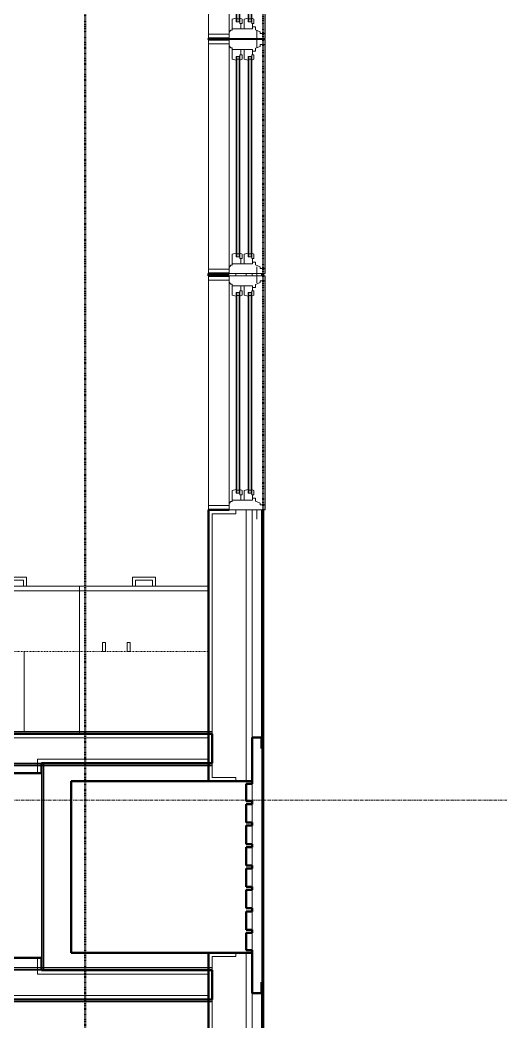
# Model space of a CAD drawing. Header units: inches. Extents: x -4235 to -464, y 9767 to 12347.
# Drawn here: x -2107.4 to -2029.2, y 11811.1 to 11974 of the extents above; entities that cross this region are included whole.
import ezdxf

# ---------------------------------------------------------------- set-up
doc = ezdxf.new("R2010")
doc.units = ezdxf.units.IN
doc.header["$MEASUREMENT"] = 0
for name, pattern in [('Dash', [0.25, 0.125, -0.125]), ('Dash 1_16_', [0.125, 0.0625, -0.0625]), ('Grid Line 1_2_', [0.875, 0.5, -0.125, 0.125, -0.125])]:
    doc.linetypes.add(name, pattern=pattern)
for name, color, linetype, lineweight in [('0-1', 170, 'Continuous', 5), ('0-2', 10, 'Continuous', 9), ('A-GENM', 5, 'Continuous', 9), ('A-GENM-5', 5, 'Continuous', 50), ('A-GLAZ-1', 151, 'Continuous', 9), ('A-GLAZ-2', 151, 'Continuous', 20), ('A-GLAZ-3', 151, 'Continuous', 50), ('A-WALL', 113, 'Continuous', 13), ('A-WALL-1', 250, 'Continuous', 50), ('A-WALL-2', 50, 'Continuous', 13), ('A-WALL-3', 10, 'Continuous', 9), ('A-WALL-4', 254, 'Continuous', 9), ('A-WALL-5', 7, 'Continuous', 9), ('A-WALL-6', 113, 'Continuous', 9), ('A-WALL-7', 113, 'Continuous', 50), ('C-PROP-LINE-1', 91, 'Dash 1_16_', 50), ('Q-CASE-1', 254, 'Continuous', 9), ('Q-CASE-2', 7, 'Continuous', 9), ('Q-CASE-3', 7, 'Dash', 9), ('Q-CASE-4', 10, 'Continuous', 9), ('S-GRID-1', 1, 'Grid Line 1_2_', 9)]:
    doc.layers.add(name, color=color, linetype=linetype, lineweight=lineweight)

# ---------------------------------------------------------------- blocks, each defined once
blk = doc.blocks.new('Basic Wall _ INT - W4BØF - _5_8 GYP - 2X4 WOOD_BATT_ - 5_8 GYP_ - ___-2694724-BACKGROUND - 3RD FLOOR')
at = {"layer": 'A-WALL-3'}
for p, q in [((-2268.22, 11858.37), (-2268.2, 11858.31)), ((-2268.2, 11858.31), (-2268.14, 11858.16)), ((-2268.13, 11858.16), (-2268.11, 11858.09)), ((-2268.06, 11857.98), (-2268.05, 11857.95)), ((-2243.94, 11858.31), (-2243.82, 11858.31)), ((-2243.82, 11858.31), (-2243.73, 11858.31)), ((-2243.73, 11858.31), (-2243.67, 11858.31)), ((-2238.78, 11857.95), (-2243.53, 11857.95)), ((-2243.52, 11858.31), (-2238.79, 11858.31)), ((-2238.63, 11858.31), (-2238.57, 11858.31)), ((-2238.57, 11858.31), (-2238.48, 11858.31)), ((-2238.48, 11858.31), (-2238.36, 11858.31)), ((-2203.03, 11858.31), (-2169.78, 11858.31)), ((-2169.78, 11858.08), (-2203.03, 11858.08)), ((-2169.78, 11857.95), (-2203.03, 11857.95)), ((-2139.89, 11858.31), (-2076.8, 11858.31)), ((-2076.8, 11858.08), (-2139.89, 11858.08)), ((-2076.8, 11857.95), (-2139.89, 11857.95)), ((-2076.8, 11858.31), (-2076.17, 11858.31)), ((-2076.17, 11857.95), (-2076.8, 11857.95)), ((-2076.17, 11858.31), (-2076.17, 11858.37)), ((-2076.17, 11858.37), (-2076.17, 11858.08)), ((-2076.17, 11858.16), (-2076.17, 11858.31)), ((-2076.17, 11858.09), (-2076.17, 11858.16)), ((-2076.17, 11858.08), (-2076.17, 11858)), ((-2076.17, 11858), (-2076.17, 11857.95)), ((-2076.17, 11857.95), (-2076.17, 11857.98))]:
    blk.add_line(p, q, dxfattribs=at)
at = {"layer": 'A-WALL-4'}
for p, q in [((-2268.2, 11858.31), (-2243.94, 11858.31)), ((-2243.53, 11857.95), (-2268.05, 11857.95)), ((-2243.94, 11858.37), (-2243.82, 11858.37)), ((-2243.82, 11858.37), (-2243.73, 11858.37)), ((-2243.73, 11858.37), (-2243.67, 11858.37)), ((-2239.42, 11858.08), (-2243.52, 11858.08)), ((-2243.51, 11858.37), (-2238.79, 11858.37)), ((-2238.78, 11858.08), (-2239.4, 11858.08)), ((-2203.03, 11857.95), (-2238.78, 11857.95)), ((-2238.63, 11858.37), (-2238.57, 11858.37)), ((-2238.57, 11858.37), (-2238.48, 11858.37)), ((-2238.48, 11858.37), (-2238.36, 11858.37)), ((-2238.36, 11858.31), (-2203.03, 11858.31)), ((-2203.03, 11858.37), (-2169.78, 11858.37)), ((-2139.89, 11858.37), (-2076.17, 11858.37)), ((-2076.17, 11858.08), (-2076.8, 11858.08))]:
    blk.add_line(p, q, dxfattribs=at)
at = {"layer": 'A-WALL-5'}
for p, q in [((-2268.22, 11858.37), (-2243.94, 11858.37)), ((-2243.52, 11858.08), (-2268.1, 11858.08)), ((-2203.03, 11858.08), (-2238.78, 11858.08)), ((-2238.36, 11858.37), (-2203.03, 11858.37))]:
    blk.add_line(p, q, dxfattribs=at)
at = {"layer": 'A-WALL-5', "flags": 128}
for points in [[(-2268.1, 11858.08), (-2268.11, 11858.1), (-2268.13, 11858.16), (-2268.17, 11858.25), (-2268.22, 11858.37)], [(-2268.07, 11858), (-2268.08, 11858.02), (-2268.09, 11858.04), (-2268.09, 11858.06), (-2268.1, 11858.07), (-2268.1, 11858.08), (-2268.1, 11858.08)]]:
    blk.add_lwpolyline(points, dxfattribs=at)
blk = doc.blocks.new('Basic Wall _ INT - W4BØF - _5_8 GYP - 2X4 WOOD_BATT_ - 5_8 GYP_ - ___-2694723-BACKGROUND - 3RD FLOOR')
at = {"layer": 'A-WALL-3'}
for p, q in [((-2266.08, 11853.2), (-2266.07, 11853.18)), ((-2261.29, 11853.2), (-2266.04, 11853.2)), ((-2266.03, 11853.06), (-2266, 11853)), ((-2266, 11853), (-2265.94, 11852.85)), ((-2265.94, 11852.85), (-2265.91, 11852.79)), ((-2265.94, 11852.85), (-2265.41, 11852.85)), ((-2265.37, 11852.85), (-2261.29, 11852.85)), ((-2261.14, 11852.85), (-2261.08, 11852.85)), ((-2261.08, 11852.85), (-2260.99, 11852.85)), ((-2260.99, 11852.85), (-2260.87, 11852.85)), ((-2109.14, 11852.85), (-2109.02, 11852.85)), ((-2109.02, 11852.85), (-2108.93, 11852.85)), ((-2108.93, 11852.85), (-2108.87, 11852.85)), ((-2103.97, 11853.2), (-2108.72, 11853.2)), ((-2108.72, 11852.85), (-2103.97, 11852.85)), ((-2103.83, 11852.85), (-2103.77, 11852.85)), ((-2103.77, 11852.85), (-2103.68, 11852.85)), ((-2103.68, 11852.85), (-2103.56, 11852.85)), ((-2076.21, 11853.2), (-2076.8, 11853.2)), ((-2076.8, 11852.85), (-2076.2, 11852.85)), ((-2076.17, 11853.2), (-2076.17, 11853.16)), ((-2076.17, 11853.18), (-2076.17, 11853.2)), ((-2076.17, 11853.16), (-2076.17, 11853.08)), ((-2076.17, 11853.08), (-2076.17, 11852.79)), ((-2076.17, 11853), (-2076.17, 11853.06)), ((-2076.17, 11852.85), (-2076.17, 11853)), ((-2076.17, 11852.79), (-2076.17, 11852.85))]:
    blk.add_line(p, q, dxfattribs=at)
at = {"layer": 'A-WALL-4'}
for p, q in [((-2266.03, 11853.08), (-2265.41, 11853.08)), ((-2265.91, 11852.79), (-2265.41, 11852.79)), ((-2265.4, 11853.08), (-2261.29, 11853.08)), ((-2265.37, 11852.79), (-2261.29, 11852.79)), ((-2108.72, 11853.2), (-2261.29, 11853.2)), ((-2261.14, 11852.79), (-2261.08, 11852.79)), ((-2261.08, 11852.79), (-2260.99, 11852.79)), ((-2260.99, 11852.79), (-2260.87, 11852.79)), ((-2260.87, 11852.85), (-2109.14, 11852.85)), ((-2109.14, 11852.79), (-2109.02, 11852.79)), ((-2109.02, 11852.79), (-2108.93, 11852.79)), ((-2108.93, 11852.79), (-2108.87, 11852.79)), ((-2108.72, 11853.08), (-2103.97, 11853.08)), ((-2108.72, 11852.79), (-2103.97, 11852.79)), ((-2076.8, 11853.2), (-2103.97, 11853.2)), ((-2103.83, 11852.79), (-2103.77, 11852.79)), ((-2103.77, 11852.79), (-2103.68, 11852.79)), ((-2103.68, 11852.79), (-2103.56, 11852.79)), ((-2103.56, 11852.85), (-2076.8, 11852.85)), ((-2076.8, 11853.08), (-2076.21, 11853.08)), ((-2076.8, 11852.79), (-2076.2, 11852.79))]:
    blk.add_line(p, q, dxfattribs=at)
at = {"layer": 'A-WALL-4', "flags": 128}
for points in [[(-2266.04, 11853.09), (-2266.04, 11853.1), (-2266.05, 11853.12), (-2266.06, 11853.14)], [(-2266.03, 11853.08), (-2266.03, 11853.08), (-2266.04, 11853.09)], [(-2265.91, 11852.79), (-2265.96, 11852.91), (-2266, 11853), (-2266.02, 11853.06), (-2266.03, 11853.08)]]:
    blk.add_lwpolyline(points, dxfattribs=at)
at = {"layer": 'A-WALL-5'}
for p, q in [((-2266.06, 11853.14), (-2266.07, 11853.16)), ((-2261.29, 11853.08), (-2108.72, 11853.08)), ((-2260.87, 11852.79), (-2109.14, 11852.79)), ((-2103.97, 11853.08), (-2076.8, 11853.08)), ((-2103.56, 11852.79), (-2076.8, 11852.79))]:
    blk.add_line(p, q, dxfattribs=at)
blk = doc.blocks.new('Basic Wall _ INT - W4BØF - _5_8 GYP - 2X4 WOOD_BATT_ - 5_8 GYP_ - ___-2694725-BACKGROUND - 3RD FLOOR')
at = {"layer": 'A-WALL-3'}
for p, q in [((-2304.48, 11814.8), (-2304.48, 11814.78)), ((-2304.48, 11814.7), (-2304.48, 11814.72)), ((-2304.48, 11814.6), (-2304.48, 11814.52)), ((-2304.48, 11814.51), (-2304.48, 11814.45)), ((-2304.48, 11814.45), (-2304.48, 11814.39)), ((-2304.48, 11814.45), (-2304.42, 11814.45)), ((-2304.41, 11814.45), (-2304.25, 11814.45)), ((-2192.57, 11814.8), (-2194.32, 11814.8)), ((-2187.32, 11814.8), (-2189.07, 11814.8)), ((-2111.57, 11814.8), (-2112.79, 11814.8)), ((-2076.17, 11814.8), (-2076.8, 11814.8)), ((-2076.8, 11814.45), (-2076.17, 11814.45)), ((-2076.17, 11814.8), (-2076.17, 11814.76)), ((-2076.17, 11814.78), (-2076.17, 11814.8)), ((-2076.17, 11814.76), (-2076.17, 11814.68)), ((-2076.17, 11814.68), (-2076.17, 11814.39)), ((-2076.17, 11814.6), (-2076.17, 11814.66)), ((-2076.17, 11814.45), (-2076.17, 11814.6)), ((-2076.17, 11814.39), (-2076.17, 11814.45))]:
    blk.add_line(p, q, dxfattribs=at)
at = {"layer": 'A-WALL-4'}
for p, q in [((-2258.07, 11814.8), (-2304.48, 11814.8)), ((-2304.48, 11814.72), (-2304.48, 11814.74)), ((-2304.48, 11814.69), (-2304.48, 11814.7)), ((-2304.48, 11814.68), (-2304.48, 11814.69)), ((-2304.48, 11814.66), (-2304.48, 11814.68)), ((-2304.48, 11814.68), (-2304.48, 11814.68)), ((-2304.48, 11814.52), (-2304.48, 11814.6)), ((-2304.48, 11814.39), (-2304.48, 11814.51)), ((-2304.47, 11814.39), (-2304.31, 11814.39)), ((-2304.25, 11814.45), (-2258.07, 11814.45)), ((-2189.07, 11814.8), (-2192.57, 11814.8)), ((-2192.57, 11814.45), (-2189.07, 11814.45)), ((-2076.8, 11814.8), (-2111.57, 11814.8)), ((-2111.57, 11814.45), (-2076.8, 11814.45)), ((-2076.8, 11814.68), (-2076.17, 11814.68)), ((-2076.8, 11814.39), (-2076.17, 11814.39))]:
    blk.add_line(p, q, dxfattribs=at)
at = {"layer": 'A-WALL-5'}
for p, q in [((-2304.48, 11814.76), (-2304.48, 11814.8)), ((-2304.48, 11814.74), (-2304.48, 11814.76)), ((-2304.48, 11814.68), (-2258.07, 11814.68)), ((-2304.31, 11814.39), (-2258.07, 11814.39)), ((-2192.57, 11814.68), (-2189.07, 11814.68)), ((-2192.57, 11814.39), (-2189.07, 11814.39)), ((-2111.57, 11814.68), (-2076.8, 11814.68)), ((-2111.57, 11814.39), (-2076.8, 11814.39))]:
    blk.add_line(p, q, dxfattribs=at)
blk = doc.blocks.new('Basic Wall _ INT - W4BØF - _5_8 GYP - 2X4 WOOD_BATT_ - 5_8 GYP_ - ___-2694726-BACKGROUND - 3RD FLOOR')
at = {"layer": 'A-WALL-3'}
for p, q in [((-2299.73, 11819.97), (-2299.73, 11819.91)), ((-2299.73, 11819.91), (-2299.73, 11819.76)), ((-2299.73, 11819.91), (-2299.4, 11819.91)), ((-2299.38, 11819.91), (-2299.32, 11819.91)), ((-2299.16, 11819.91), (-2299.1, 11819.91)), ((-2299.07, 11819.91), (-2298.97, 11819.91)), ((-2298.93, 11819.91), (-2298.8, 11819.91)), ((-2266.45, 11819.91), (-2266.33, 11819.91)), ((-2266.33, 11819.91), (-2266.24, 11819.91)), ((-2266.24, 11819.91), (-2266.18, 11819.91)), ((-2266.04, 11819.91), (-2261.95, 11819.91)), ((-2261.91, 11819.91), (-2261.29, 11819.91)), ((-2261.14, 11819.91), (-2261.08, 11819.91)), ((-2261.08, 11819.91), (-2260.99, 11819.91)), ((-2260.99, 11819.91), (-2260.87, 11819.91)), ((-2109.14, 11819.91), (-2109.02, 11819.91)), ((-2109.02, 11819.91), (-2108.93, 11819.91)), ((-2108.93, 11819.91), (-2108.87, 11819.91)), ((-2108.72, 11819.91), (-2103.97, 11819.91)), ((-2103.83, 11819.91), (-2103.77, 11819.91)), ((-2103.77, 11819.91), (-2103.68, 11819.91)), ((-2103.68, 11819.91), (-2103.56, 11819.91)), ((-2076.78, 11819.91), (-2076.17, 11819.91)), ((-2076.17, 11819.91), (-2076.17, 11819.97)), ((-2076.17, 11819.97), (-2076.17, 11819.68)), ((-2076.17, 11819.76), (-2076.17, 11819.91)), ((-2299.73, 11819.76), (-2299.73, 11819.69)), ((-2299.73, 11819.58), (-2299.73, 11819.55)), ((-2261.29, 11819.55), (-2266.04, 11819.55)), ((-2256.32, 11819.55), (-2258.07, 11819.55)), ((-2192.57, 11819.55), (-2194.32, 11819.55)), ((-2187.32, 11819.55), (-2189.07, 11819.55)), ((-2111.57, 11819.55), (-2113.32, 11819.55)), ((-2103.97, 11819.55), (-2108.72, 11819.55)), ((-2076.17, 11819.55), (-2076.78, 11819.55)), ((-2076.17, 11819.69), (-2076.17, 11819.76)), ((-2076.17, 11819.68), (-2076.17, 11819.6)), ((-2076.17, 11819.6), (-2076.17, 11819.55)), ((-2076.17, 11819.55), (-2076.17, 11819.58))]:
    blk.add_line(p, q, dxfattribs=at)
at = {"layer": 'A-WALL-4'}
for p, q in [((-2299.73, 11819.68), (-2299.73, 11819.97)), ((-2299.73, 11819.97), (-2299.34, 11819.97)), ((-2299.32, 11819.97), (-2299.26, 11819.97)), ((-2299.1, 11819.97), (-2299.03, 11819.97)), ((-2299.01, 11819.97), (-2298.9, 11819.97)), ((-2298.87, 11819.97), (-2298.73, 11819.97)), ((-2298.8, 11819.91), (-2266.45, 11819.91)), ((-2266.45, 11819.97), (-2266.33, 11819.97)), ((-2266.33, 11819.97), (-2266.24, 11819.97)), ((-2266.24, 11819.97), (-2266.18, 11819.97)), ((-2266.04, 11819.97), (-2261.95, 11819.97)), ((-2261.91, 11819.97), (-2261.29, 11819.97)), ((-2261.14, 11819.97), (-2261.08, 11819.97)), ((-2261.08, 11819.97), (-2260.99, 11819.97)), ((-2260.99, 11819.97), (-2260.87, 11819.97)), ((-2260.87, 11819.91), (-2258.07, 11819.91)), ((-2192.57, 11819.91), (-2189.07, 11819.91)), ((-2111.57, 11819.91), (-2109.14, 11819.91)), ((-2109.14, 11819.97), (-2109.02, 11819.97)), ((-2109.02, 11819.97), (-2108.93, 11819.97)), ((-2108.93, 11819.97), (-2108.87, 11819.97)), ((-2108.72, 11819.97), (-2103.97, 11819.97)), ((-2103.83, 11819.97), (-2103.77, 11819.97)), ((-2103.77, 11819.97), (-2103.68, 11819.97)), ((-2103.68, 11819.97), (-2103.56, 11819.97)), ((-2103.56, 11819.91), (-2076.8, 11819.91)), ((-2076.78, 11819.97), (-2076.17, 11819.97)), ((-2299.61, 11819.68), (-2299.73, 11819.68)), ((-2299.73, 11819.6), (-2299.73, 11819.68)), ((-2299.73, 11819.55), (-2299.73, 11819.6)), ((-2266.04, 11819.55), (-2299.73, 11819.55)), ((-2261.92, 11819.68), (-2266.04, 11819.68)), ((-2261.29, 11819.68), (-2261.91, 11819.68)), ((-2258.07, 11819.55), (-2261.29, 11819.55)), ((-2189.07, 11819.55), (-2192.57, 11819.55)), ((-2108.72, 11819.55), (-2111.57, 11819.55)), ((-2104.6, 11819.68), (-2108.68, 11819.68)), ((-2103.97, 11819.68), (-2104.56, 11819.68)), ((-2076.8, 11819.55), (-2103.97, 11819.55)), ((-2076.17, 11819.68), (-2076.78, 11819.68))]:
    blk.add_line(p, q, dxfattribs=at)
at = {"layer": 'A-WALL-5'}
for p, q in [((-2298.73, 11819.97), (-2266.45, 11819.97)), ((-2260.87, 11819.97), (-2258.07, 11819.97)), ((-2192.57, 11819.97), (-2189.07, 11819.97)), ((-2111.57, 11819.97), (-2109.14, 11819.97)), ((-2103.56, 11819.97), (-2076.8, 11819.97)), ((-2266.04, 11819.68), (-2299.61, 11819.68)), ((-2258.07, 11819.68), (-2261.29, 11819.68)), ((-2189.07, 11819.68), (-2192.57, 11819.68)), ((-2108.72, 11819.68), (-2111.57, 11819.68)), ((-2076.8, 11819.68), (-2103.97, 11819.68))]:
    blk.add_line(p, q, dxfattribs=at)
blk = doc.blocks.new('Basic Wall _ INT - W4BØF - _5_8 GYP - 2X4 WOOD_BATT_ - 5_8 GYP_ - ___-2694728-BACKGROUND - 3RD FLOOR')
at = {"layer": 'A-WALL-3'}
for p, q in [((-2103.95, 11853.2), (-2103.97, 11853.2)), ((-2103.91, 11853.2), (-2103.85, 11853.2)), ((-2103.85, 11853.2), (-2103.56, 11853.2)), ((-2103.77, 11853.2), (-2103.83, 11853.2)), ((-2103.62, 11853.2), (-2103.77, 11853.2)), ((-2103.56, 11853.2), (-2103.62, 11853.2)), ((-2103.62, 11853.05), (-2103.62, 11853)), ((-2103.62, 11852.99), (-2103.62, 11852.91)), ((-2103.62, 11852.89), (-2103.62, 11852.79)), ((-2103.62, 11819.94), (-2103.62, 11819.85)), ((-2103.97, 11819.55), (-2103.95, 11819.55)), ((-2103.85, 11819.55), (-2103.91, 11819.55)), ((-2103.56, 11819.55), (-2103.85, 11819.55)), ((-2103.83, 11819.55), (-2103.77, 11819.55)), ((-2103.77, 11819.55), (-2103.62, 11819.55)), ((-2103.62, 11819.83), (-2103.62, 11819.76)), ((-2103.62, 11819.55), (-2103.56, 11819.55))]:
    blk.add_line(p, q, dxfattribs=at)
at = {"layer": 'A-WALL-4'}
for p, q in [((-2103.97, 11853.2), (-2103.93, 11853.2)), ((-2103.97, 11851.55), (-2103.97, 11853.2)), ((-2103.93, 11853.2), (-2103.91, 11853.2)), ((-2103.62, 11852.79), (-2103.62, 11819.97)), ((-2103.56, 11853.05), (-2103.56, 11853)), ((-2103.56, 11852.99), (-2103.56, 11852.91)), ((-2103.56, 11852.89), (-2103.56, 11852.79)), ((-2103.97, 11819.55), (-2103.97, 11821.55)), ((-2103.56, 11819.94), (-2103.56, 11819.85)), ((-2103.93, 11819.55), (-2103.97, 11819.55)), ((-2103.91, 11819.55), (-2103.93, 11819.55)), ((-2103.56, 11819.82), (-2103.56, 11819.76))]:
    blk.add_line(p, q, dxfattribs=at)
at = {"layer": 'A-WALL-5'}
for p, q in [((-2103.85, 11819.55), (-2103.85, 11853.2)), ((-2103.56, 11852.79), (-2103.56, 11819.97)), ((-2103.97, 11821.55), (-2103.97, 11851.55))]:
    blk.add_line(p, q, dxfattribs=at)
blk = doc.blocks.new('Base Cabinet 3 Drawer 230 - Base Cabinet 3 Drawer 230 21_-2578998-BACKGROUND - 3RD FLOOR')
at = {"layer": 'Q-CASE-1'}
for p, q in [((-9.76, 24), (11.24, 24)), ((-9.76, 23.25), (-9.76, 24)), ((11.24, 23.25), (-9.76, 23.25)), ((-9.76, 23.25), (-9.76, 0.38)), ((-0.64, 24), (-1.14, 24)), ((2.11, 24), (2.61, 24)), ((11.24, 24), (11.24, 23.25)), ((11.24, 0.38), (11.24, 23.25))]:
    blk.add_line(p, q, dxfattribs=at)
at = {"layer": 'Q-CASE-2'}
for p, q in [((2.61, 25.5), (-1.14, 25.5)), ((-1.14, 25.5), (-1.14, 24)), ((-0.64, 24), (-0.64, 25)), ((-0.64, 25), (2.11, 25)), ((2.11, 25), (2.11, 24)), ((2.61, 24), (2.61, 25.5))]:
    blk.add_line(p, q, dxfattribs=at)
at = {"layer": 'Q-CASE-4'}
for p, q in [((-0.64, 24), (-1.14, 24)), ((-0.64, 24), (-1.14, 24)), ((2.11, 24), (2.61, 24)), ((2.11, 24), (2.61, 24)), ((-9.76, 0.38), (-9.76, 0)), ((11.24, 0), (11.24, 0.38)), ((-9.76, 0), (11.24, 0))]:
    blk.add_line(p, q, dxfattribs=at)
blk = doc.blocks.new('Base Cabinet 3 Drawer 230 - Base Cabinet 3 Drawer 230 21_-V253-BACKGROUND - 3RD FLOOR')
at = {"layer": 'Q-CASE-1'}
for p, q in [((-9.76, 24), (11.21, 24)), ((-9.76, 23.25), (-9.76, 24)), ((11.21, 23.25), (-9.76, 23.25)), ((-9.76, 23.25), (-9.76, 0.37)), ((-0.64, 24), (-1.14, 24)), ((2.11, 24), (2.61, 24)), ((11.24, 24), (11.24, 23.25)), ((11.24, 0), (11.24, 23.25))]:
    blk.add_line(p, q, dxfattribs=at)
at = {"layer": 'Q-CASE-2'}
for p, q in [((2.61, 25.5), (-1.14, 25.5)), ((-1.14, 25.5), (-1.14, 24)), ((-0.64, 24), (-0.64, 25)), ((-0.64, 25), (2.11, 25)), ((2.11, 25), (2.11, 24)), ((2.61, 24), (2.61, 25.5))]:
    blk.add_line(p, q, dxfattribs=at)
at = {"layer": 'Q-CASE-4'}
for p, q in [((-0.64, 24), (-1.14, 24)), ((-0.64, 24), (-1.14, 24)), ((2.11, 24), (2.61, 24)), ((2.11, 24), (2.61, 24)), ((-9.76, 0.37), (-9.76, 0)), ((-9.76, 0), (11.21, 0))]:
    blk.add_line(p, q, dxfattribs=at)
blk = doc.blocks.new('300 Series Wall Hung Cabinet_302 - 30_ X 36_-2573882-BACKGROUND - 3RD FLOOR')
at = {"layer": 'Q-CASE-2'}
for p, q in [((-1.76, 14.69), (-2.25, 14.69)), ((-2.25, 14.69), (-2.25, 13.19)), ((-1.76, 13.19), (-1.76, 14.69)), ((2.24, 14.69), (1.75, 14.69)), ((1.75, 14.69), (1.75, 13.19)), ((2.24, 13.19), (2.24, 14.69)), ((-1.76, 13.19), (-2.25, 13.19)), ((2.24, 13.19), (1.75, 13.19))]:
    blk.add_line(p, q, dxfattribs=at)
at = {"layer": 'Q-CASE-3'}
for p, q in [((-15, 0.19), (-15, 13.19)), ((-15, 13.19), (15, 13.19)), ((15, 13.19), (15, 0.19)), ((15, 0.19), (-15, 0.19))]:
    blk.add_line(p, q, dxfattribs=at)
blk = doc.blocks.new('300 Series Wall Hung Cabinet_302 - 33_ X 36_-2610278-BACKGROUND - 3RD FLOOR')
at = {"layer": 'Q-CASE-2'}
for p, q in [((-1.76, 14.69), (-2.25, 14.69)), ((-2.25, 14.69), (-2.25, 13.19)), ((-1.76, 13.19), (-1.76, 14.69)), ((2.24, 14.69), (1.75, 14.69)), ((1.75, 14.69), (1.75, 13.19)), ((2.24, 13.19), (2.24, 14.69)), ((-1.76, 13.19), (-2.25, 13.19)), ((2.24, 13.19), (1.75, 13.19))]:
    blk.add_line(p, q, dxfattribs=at)
at = {"layer": 'Q-CASE-3'}
for p, q in [((-16.5, 0.19), (-16.5, 13.19)), ((-16.5, 13.19), (16.5, 13.19)), ((16.5, 13.19), (16.5, 0.19)), ((16.5, 0.19), (-16.5, 0.19))]:
    blk.add_line(p, q, dxfattribs=at)
blk = doc.blocks.new('CTR - 1st Phase - Unit Layouts_rvt-2-BACKGROUND - 3RD FLOOR')
at = {"layer": 'A-WALL-1'}
for p, q in [((-2076.17, 11857.95), (-2139.89, 11857.95)), ((-2076.17, 11857.33), (-2076.17, 11857.95)), ((-2076.17, 11853.83), (-2076.17, 11857.33)), ((-2103.97, 11853.2), (-2076.17, 11853.2)), ((-2103.97, 11851.55), (-2103.97, 11853.2)), ((-2076.17, 11853.2), (-2076.17, 11853.83)), ((-2108.72, 11851.55), (-2103.97, 11851.55)), ((-2103.97, 11821.55), (-2108.72, 11821.55)), ((-2103.97, 11819.55), (-2103.97, 11821.55)), ((-2076.17, 11819.55), (-2103.97, 11819.55)), ((-2076.17, 11818.93), (-2076.17, 11819.55)), ((-2076.17, 11815.43), (-2076.17, 11818.93)), ((-2076.17, 11814.8), (-2076.17, 11815.43)), ((-2113.32, 11814.8), (-2076.17, 11814.8))]:
    blk.add_line(p, q, dxfattribs=at)
at = {"layer": 'A-WALL-2'}
for p, q in [((-2239.4, 11857.33), (-2076.8, 11857.33)), ((-2076.8, 11853.83), (-2076.8, 11857.33)), ((-2104.6, 11853.83), (-2076.8, 11853.83)), ((-2104.6, 11853.2), (-2104.6, 11853.83)), ((-2104.6, 11853.2), (-2104.6, 11851.55)), ((-2104.6, 11821.55), (-2104.6, 11819.55)), ((-2104.6, 11818.93), (-2104.6, 11819.55)), ((-2104.6, 11818.93), (-2076.8, 11818.93)), ((-2076.8, 11815.43), (-2076.8, 11818.93)), ((-2113.32, 11815.43), (-2076.8, 11815.43))]:
    blk.add_line(p, q, dxfattribs=at)
at = {"layer": 'A-WALL-3'}
for p, q in [((-2076.8, 11857.95), (-2139.89, 11857.95)), ((-2076.17, 11857.95), (-2076.8, 11857.95)), ((-2076.17, 11857.95), (-2076.17, 11853.2)), ((-2103.97, 11853), (-2103.97, 11853.05)), ((-2103.97, 11852.91), (-2103.97, 11852.99)), ((-2103.97, 11852.79), (-2103.97, 11852.89)), ((-2103.97, 11819.97), (-2103.97, 11852.79)), ((-2103.83, 11853.2), (-2103.56, 11853.2)), ((-2103.56, 11853.2), (-2076.8, 11853.2)), ((-2076.8, 11853.2), (-2076.21, 11853.2)), ((-2103.97, 11819.85), (-2103.97, 11819.94)), ((-2103.97, 11819.76), (-2103.97, 11819.83)), ((-2103.56, 11819.55), (-2103.83, 11819.55)), ((-2076.8, 11819.55), (-2103.56, 11819.55)), ((-2076.17, 11819.55), (-2076.78, 11819.55)), ((-2076.17, 11819.55), (-2076.17, 11814.8)), ((-2111.57, 11814.8), (-2076.8, 11814.8)), ((-2076.8, 11814.8), (-2076.17, 11814.8))]:
    blk.add_line(p, q, dxfattribs=at)
at = {"layer": 'A-WALL-4'}
for p, q in [((-2103.97, 11851.55), (-2108.72, 11851.55)), ((-2108.72, 11821.55), (-2103.97, 11821.55))]:
    blk.add_line(p, q, dxfattribs=at)
at = {"layer": 'A-WALL-5'}
blk.add_line((-2103.97, 11851.55), (-2103.97, 11821.55), dxfattribs=at)
at = {"layer": 'A-WALL-6'}
for p, q in [((-2076.8, 11881.95), (-2203.03, 11881.95)), ((-2203.03, 11881.95), (-2076.8, 11881.95)), ((-2076.8, 11858.33), (-2076.8, 11881.95)), ((-2076.8, 11881.95), (-2076.8, 11858.33)), ((-2139.89, 11857.95), (-2076.8, 11857.95)), ((-2076.8, 11857.95), (-2139.89, 11857.95)), ((-2076.8, 11857.95), (-2076.8, 11858.33)), ((-2076.8, 11858.33), (-2076.8, 11857.95))]:
    blk.add_line(p, q, dxfattribs=at)
at = {"layer": '0-2'}
for name, p in [('Base Cabinet 3 Drawer 230 - Base Cabinet 3 Drawer 230 21_-2578998-BACKGROUND - 3RD FLOOR', (-2109.01, 11857.95)), ('Base Cabinet 3 Drawer 230 - Base Cabinet 3 Drawer 230 21_-V253-BACKGROUND - 3RD FLOOR', (-2088.01, 11857.95)), ('300 Series Wall Hung Cabinet_302 - 33_ X 36_-2610278-BACKGROUND - 3RD FLOOR', (-2123.28, 11858.14)), ('300 Series Wall Hung Cabinet_302 - 30_ X 36_-2573882-BACKGROUND - 3RD FLOOR', (-2091.78, 11858.14)), ('Basic Wall _ INT - W4BØF - _5_8 GYP - 2X4 WOOD_BATT_ - 5_8 GYP_ - ___-2694724-BACKGROUND - 3RD FLOOR', (0, 0)), ('Basic Wall _ INT - W4BØF - _5_8 GYP - 2X4 WOOD_BATT_ - 5_8 GYP_ - ___-2694723-BACKGROUND - 3RD FLOOR', (0, 0)), ('Basic Wall _ INT - W4BØF - _5_8 GYP - 2X4 WOOD_BATT_ - 5_8 GYP_ - ___-2694728-BACKGROUND - 3RD FLOOR', (0, 0)), ('Basic Wall _ INT - W4BØF - _5_8 GYP - 2X4 WOOD_BATT_ - 5_8 GYP_ - ___-2694726-BACKGROUND - 3RD FLOOR', (0, 0)), ('Basic Wall _ INT - W4BØF - _5_8 GYP - 2X4 WOOD_BATT_ - 5_8 GYP_ - ___-2694725-BACKGROUND - 3RD FLOOR', (0, 0))]:
    blk.add_blockref(name, p, dxfattribs=at)
blk = doc.blocks.new('Perforated Panel at Magic-Pak - hvac panel - 3rd floor-2505075-BACKGROUND - 3RD FLOOR')
at = {"layer": 'A-GLAZ-3'}
for p, q in [((19.01, 4.44), (-19.01, 4.44)), ((-19.01, 4.44), (-19.01, 4.37)), ((-19.01, 4.37), (19.01, 4.37)), ((19.01, 4.37), (19.01, 4.44))]:
    blk.add_line(p, q, dxfattribs=at)
blk = doc.blocks.new('Window-Double_Hung-Andersen-400_Series-Tilt_Wash - DOUBLE HUNG - COTTAGE - 3RD FLOOR-2888224-BACKGROUND - 3RD FLOOR')
at = {"layer": 'A-GLAZ-1'}
for p, q in [((-16.29, 2.5), (-15.7, 2.5)), ((-16.29, 2.12), (-15.7, 2.12)), ((-15.82, 2.5), (-15.82, 2.12)), ((-15.7, 2.63), (15.7, 2.63)), ((-15.7, 2.5), (15.7, 2.5)), ((-15.7, 2.12), (15.7, 2.12)), ((-15.7, 2), (15.7, 2)), ((16.29, 2.5), (15.7, 2.5)), ((16.29, 2.12), (15.7, 2.12)), ((15.82, 2.5), (15.82, 2.12)), ((-16.29, 0.56), (-15.7, 0.56)), ((-16.29, 0.19), (-15.7, 0.19)), ((-15.82, 0.56), (-15.82, 0.19)), ((-15.7, 0.69), (15.7, 0.69)), ((-15.7, 0.56), (15.7, 0.56)), ((-15.7, 0.19), (15.7, 0.19)), ((-15.7, 0.06), (15.7, 0.06)), ((16.29, 0.56), (15.7, 0.56)), ((16.29, 0.19), (15.7, 0.19)), ((15.82, 0.56), (15.82, 0.19)), ((18.95, -1.06), (-18.95, -1.06)), ((-18.95, -1.06), (-18.95, -4.44)), ((-18.32, -1.06), (-18.32, -4.44)), ((18.32, -1.06), (18.32, -4.44)), ((18.95, -4.44), (18.95, -1.06)), ((-19.01, -3.94), (-19.01, -2.44)), ((-19.01, -2.44), (-18.95, -2.44)), ((18.95, -2.44), (19.01, -2.44)), ((19.01, -2.44), (19.01, -3.94)), ((-18.95, -3.94), (-19.01, -3.94)), ((-18.95, -4.44), (18.95, -4.44)), ((19.01, -3.94), (18.95, -3.94))]:
    blk.add_line(p, q, dxfattribs=at)
at = {"layer": 'A-GLAZ-2'}
for p, q in [((-19.01, 3.44), (-20.51, 3.44)), ((19.01, 4.81), (-19.01, 4.81)), ((-19.01, 4.81), (-19.01, -1.06)), ((-18.2, 4.81), (-18.2, 4)), ((-18.2, 4), (-17.92, 4)), ((-17.92, 4), (-17.61, 3.19)), ((17.92, 4), (17.61, 3.19)), ((18.2, 4), (17.92, 4)), ((18.2, 4.81), (18.2, 4)), ((19.01, -1.06), (19.01, 4.81)), ((19.01, 3.44), (20.51, 3.44)), ((-17.61, 3.19), (-17.14, 3.19)), ((-17.42, 2.75), (-16.57, 2.75)), ((-17.42, 2.75), (-17.42, -0.56)), ((-17.14, 3.19), (-17.14, 2.75)), ((-15.86, 2.97), (-16.57, 2.97)), ((-16.57, 2.63), (-16.57, 2.97)), ((-15.7, 2.63), (-16.57, 2.63)), ((-16.29, 2.63), (-16.29, 2)), ((-15.7, 2), (-16.29, 2)), ((-15.86, 2.97), (-15.7, 2.63)), ((-15.86, 1.37), (-15.7, 2)), ((15.86, 2.97), (15.7, 2.63)), ((15.7, 2.63), (16.57, 2.63)), ((15.7, 2), (16.29, 2)), ((15.86, 1.37), (15.7, 2)), ((15.86, 2.97), (16.57, 2.97)), ((16.29, 2.63), (16.29, 2)), ((16.57, 2.63), (16.57, 2.97)), ((17.42, 2.75), (16.57, 2.75)), ((17.14, 3.19), (17.14, 2.75)), ((17.61, 3.19), (17.14, 3.19)), ((17.42, 2.75), (17.42, -0.56)), ((-17.42, 1.37), (-15.86, 1.37)), ((-17.42, 0.81), (-16.57, 0.81)), ((-15.86, 1.03), (-16.57, 1.03)), ((-16.57, 0.69), (-16.57, 1.03)), ((-15.7, 0.69), (-16.57, 0.69)), ((-16.29, 0.69), (-16.29, 0.06)), ((-15.7, 0.06), (-16.29, 0.06)), ((-15.86, 1.03), (-15.7, 0.69)), ((-15.86, -0.56), (-15.7, 0.06)), ((15.86, 1.03), (15.7, 0.69)), ((15.7, 0.69), (16.57, 0.69)), ((15.7, 0.06), (16.29, 0.06)), ((15.86, -0.56), (15.7, 0.06)), ((17.42, 1.37), (15.86, 1.37)), ((15.86, 1.03), (16.57, 1.03)), ((16.29, 0.69), (16.29, 0.06)), ((16.57, 0.69), (16.57, 1.03)), ((17.42, 0.81), (16.57, 0.81)), ((-19.01, -1.06), (19.01, -1.06)), ((-17.67, -0.78), (-18, -1.06)), ((-17.67, -0.78), (-17.67, -0.56)), ((-17.67, -0.56), (-15.86, -0.56)), ((17.67, -0.56), (15.86, -0.56)), ((17.67, -0.78), (17.67, -0.56)), ((17.67, -0.78), (18, -1.06))]:
    blk.add_line(p, q, dxfattribs=at)
blk = doc.blocks.new('V-Series_EWC4_SPVU_RFA_2015 - 2ND AND 3RD FLOOR-2226480-BACKGROUND - 3RD FLOOR')
at = {"layer": 'A-GENM'}
for p, q in [((-3858.97, 11733.36), (-3858.97, 11736.15)), ((-3858.97, 11729.87), (-3858.97, 11732.86)), ((-3858.97, 11726.39), (-3858.97, 11729.37)), ((-3858.97, 11722.9), (-3858.97, 11725.89)), ((-3858.97, 11719.42), (-3858.97, 11722.4)), ((-3858.97, 11715.93), (-3858.97, 11718.92)), ((-3858.97, 11712.45), (-3858.97, 11715.43)), ((-3858.97, 11709.15), (-3858.97, 11711.95))]:
    blk.add_line(p, q, dxfattribs=at)
at = {"layer": 'A-GENM-5'}
for p, q in [((-3829.54, 11736.59), (-3858.97, 11736.59)), ((-3858.97, 11736.59), (-3858.97, 11736.15)), ((-3858.97, 11736.15), (-3857.97, 11736.15)), ((-3857.97, 11736.15), (-3857.97, 11733.36)), ((-3829.54, 11708.71), (-3829.54, 11736.59)), ((-3857.97, 11733.36), (-3858.97, 11733.36)), ((-3858.97, 11733.36), (-3858.97, 11732.86)), ((-3858.97, 11732.86), (-3857.97, 11732.86)), ((-3857.97, 11732.86), (-3857.97, 11729.87)), ((-3857.97, 11729.87), (-3858.97, 11729.87)), ((-3858.97, 11729.87), (-3858.97, 11729.37)), ((-3858.97, 11729.37), (-3857.97, 11729.37)), ((-3857.97, 11729.37), (-3857.97, 11726.39)), ((-3857.97, 11726.39), (-3858.97, 11726.39)), ((-3858.97, 11726.39), (-3858.97, 11725.89)), ((-3858.97, 11725.89), (-3857.97, 11725.89)), ((-3857.97, 11725.89), (-3857.97, 11722.9)), ((-3857.97, 11722.9), (-3858.97, 11722.9)), ((-3858.97, 11722.9), (-3858.97, 11722.4)), ((-3858.97, 11722.4), (-3857.97, 11722.4)), ((-3857.97, 11722.4), (-3857.97, 11719.42)), ((-3857.97, 11719.42), (-3858.97, 11719.42)), ((-3858.97, 11719.42), (-3858.97, 11718.92)), ((-3858.97, 11718.92), (-3857.97, 11718.92)), ((-3857.97, 11718.92), (-3857.97, 11715.93)), ((-3857.97, 11715.93), (-3858.97, 11715.93)), ((-3858.97, 11715.93), (-3858.97, 11715.43)), ((-3858.97, 11715.43), (-3857.97, 11715.43)), ((-3857.97, 11715.43), (-3857.97, 11712.45)), ((-3857.97, 11712.45), (-3858.97, 11712.45)), ((-3858.97, 11712.45), (-3858.97, 11711.95)), ((-3858.97, 11711.95), (-3857.97, 11711.95)), ((-3857.97, 11711.95), (-3857.97, 11709.15)), ((-3857.97, 11709.15), (-3858.97, 11709.15)), ((-3858.97, 11709.15), (-3858.97, 11708.71)), ((-3858.97, 11708.71), (-3829.54, 11708.71))]:
    blk.add_line(p, q, dxfattribs=at)
blk = doc.blocks.new('Family - ___-2835860-BACKGROUND - 3RD FLOOR')
at = {"layer": 'C-PROP-LINE-1'}
blk.add_line((-2067.92, 11247.39), (-2067.92, 12118.59), dxfattribs=at)
blk = doc.blocks.new('Family - ___-2835903-BACKGROUND - 3RD FLOOR')
at = {"layer": 'C-PROP-LINE-1'}
blk.add_line((-2096.82, 11276.29), (-2096.82, 12089.69), dxfattribs=at)
blk = doc.blocks.new('Family - ___-2835932-BACKGROUND - 3RD FLOOR')
at = {"layer": 'C-PROP-LINE-1'}
blk.add_line((-2067.92, 11247.39), (-2067.92, 12118.59), dxfattribs=at)

msp = doc.modelspace()

# ---------------------------------------------------------------- linework, layer by layer
at = {"layer": 'A-WALL'}
for p, q in [((-2072.36, 11970.8), (-2072.36, 11970.99)), ((-2070.67, 11970.8), (-2070.67, 11970.99)), ((-2069.67, 11970.8), (-2069.67, 11970.99)), ((-2068.17, 11970.8), (-2068.17, 11970.99)), ((-2072.36, 11932.4), (-2072.36, 11932.78)), ((-2070.67, 11932.4), (-2070.67, 11932.78)), ((-2069.67, 11932.4), (-2069.67, 11932.78)), ((-2068.17, 11932.4), (-2068.17, 11932.78)), ((-2076.17, 11893.75), (-2076.17, 11850.89)), ((-2072.36, 11893.75), (-2076.17, 11893.75)), ((-2072.36, 11893.75), (-2072.36, 11894.38)), ((-2070.67, 11850.26), (-2070.67, 11894.38)), ((-2069.67, 11857.35), (-2069.67, 11894.38)), ((-2068.17, 11857.35), (-2068.17, 11894.38)), ((-2076.17, 11850.89), (-2072.36, 11850.89)), ((-2072.36, 11850.26), (-2072.36, 11850.89)), ((-2076.17, 11821.76), (-2076.17, 11741.03)), ((-2072.36, 11821.76), (-2076.17, 11821.76)), ((-2072.36, 11821.76), (-2072.36, 11822.39)), ((-2070.67, 11740.4), (-2070.67, 11822.39)), ((-2069.67, 11740.4), (-2069.67, 11815.83)), ((-2068.17, 11740.4), (-2068.17, 11815.83))]:
    msp.add_line(p, q, dxfattribs=at)
at = {"layer": 'A-WALL-6'}
for p, q in [((-2076.8, 11970.99), (-2076.8, 11971.05)), ((-2076.8, 11970.74), (-2076.8, 11970.8)), ((-2076.8, 11932.78), (-2076.8, 11932.84)), ((-2076.8, 11932.34), (-2076.8, 11932.4)), ((-2076.8, 11894.38), (-2076.8, 11894.44))]:
    msp.add_line(p, q, dxfattribs=at)
at = {"layer": 'A-WALL-7'}
for p, q in [((-2076.8, 11970.99), (-2076.8, 11970.8)), ((-2073.42, 11970.99), (-2076.8, 11970.99)), ((-2076.8, 11970.8), (-2073.42, 11970.8)), ((-2067.92, 11970.8), (-2067.92, 11970.99)), ((-2076.8, 11932.78), (-2076.8, 11932.4)), ((-2073.42, 11932.78), (-2076.8, 11932.78)), ((-2076.8, 11932.4), (-2073.42, 11932.4)), ((-2067.92, 11932.4), (-2067.92, 11932.78)), ((-2076.8, 11894.38), (-2076.8, 11850.26)), ((-2073.42, 11894.38), (-2076.8, 11894.38)), ((-2067.92, 11855.6), (-2067.92, 11894.38)), ((-2069.67, 11850.26), (-2069.67, 11857.35)), ((-2069.67, 11857.35), (-2068.17, 11857.35)), ((-2068.17, 11857.35), (-2068.17, 11855.6)), ((-2068.17, 11855.6), (-2067.92, 11855.6)), ((-2076.8, 11850.26), (-2069.67, 11850.26)), ((-2076.8, 11822.39), (-2076.8, 11740.4)), ((-2069.67, 11822.39), (-2076.8, 11822.39)), ((-2069.67, 11815.83), (-2069.67, 11822.39)), ((-2067.92, 11817.58), (-2068.17, 11817.58)), ((-2068.17, 11817.58), (-2068.17, 11815.83)), ((-2067.92, 11740.4), (-2067.92, 11817.58)), ((-2068.17, 11815.83), (-2069.67, 11815.83))]:
    msp.add_line(p, q, dxfattribs=at)
at = {"layer": 'S-GRID-1'}
msp.add_line((-464.45, 11847.19), (-4185.7, 11847.19), dxfattribs=at)

# ---------------------------------------------------------------- block references
at = {"layer": '0-1'}
msp.add_blockref('CTR - 1st Phase - Unit Layouts_rvt-2-BACKGROUND - 3RD FLOOR', (0, 0), dxfattribs=at)
at = {"layer": 'A-GENM', "rotation": 180}
msp.add_blockref('V-Series_EWC4_SPVU_RFA_2015 - 2ND AND 3RD FLOOR-2226480-BACKGROUND - 3RD FLOOR', (-5928.65, 23558.98), dxfattribs=at)
at = {"layer": 'A-GLAZ-1', "rotation": 269.9999999999999}
for name, p in [('Window-Double_Hung-Andersen-400_Series-Tilt_Wash - DOUBLE HUNG - COTTAGE - 3RD FLOOR-2888224-BACKGROUND - 3RD FLOOR', (-2072.36, 11990)), ('Window-Double_Hung-Andersen-400_Series-Tilt_Wash - DOUBLE HUNG - COTTAGE - 3RD FLOOR-2888224-BACKGROUND - 3RD FLOOR', (-2072.36, 11951.79)), ('Window-Double_Hung-Andersen-400_Series-Tilt_Wash - DOUBLE HUNG - COTTAGE - 3RD FLOOR-2888224-BACKGROUND - 3RD FLOOR', (-2072.36, 11913.39)), ('Perforated Panel at Magic-Pak - hvac panel - 3rd floor-2505075-BACKGROUND - 3RD FLOOR', (-2072.36, 11836.59))]:
    msp.add_blockref(name, p, dxfattribs=at)
at = {"layer": 'C-PROP-LINE-1'}
for name in ['Family - ___-2835860-BACKGROUND - 3RD FLOOR', 'Family - ___-2835932-BACKGROUND - 3RD FLOOR', 'Family - ___-2835903-BACKGROUND - 3RD FLOOR']:
    msp.add_blockref(name, (0, 0), dxfattribs=at)

doc.saveas('drawing.dxf')
